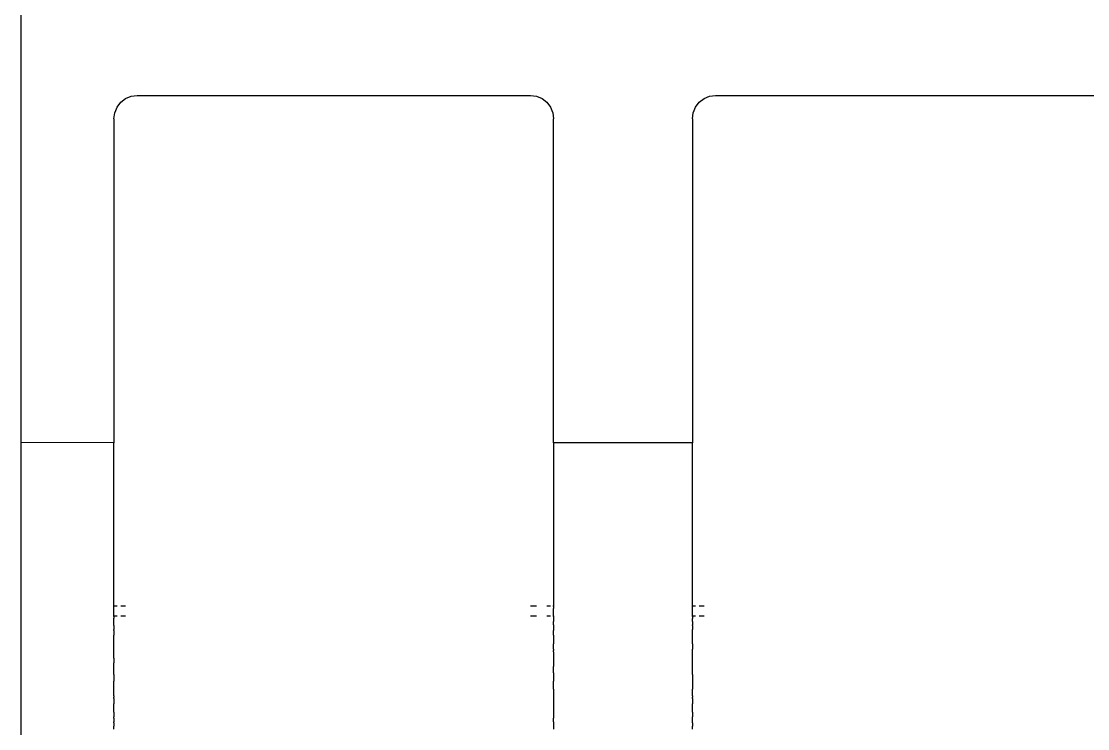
# Model space of a CAD drawing. Header units: millimetres. Extents: x 21 to 5427, y 20 to 4028.
# Drawn here: x 4572.1 to 4664.2, y 1673.5 to 1734.7 of the extents above; entities that cross this region are included whole.
import ezdxf

# ---------------------------------------------------------------- set-up
doc = ezdxf.new("R2010")
doc.units = ezdxf.units.MM

msp = doc.modelspace()

# ---------------------------------------------------------------- linework, layer by layer
for p, q in [((4572.078, 1698.294), (4572.078, 1826.773)), ((4580.665, 1727.708), (4581.079, 1728.026)), ((4581.079, 1728.026), (4581.562, 1728.226)), ((4581.562, 1728.226), (4582.079, 1728.294)), ((4582.079, 1728.294), (4616.079, 1728.294)), ((4616.079, 1728.294), (4616.597, 1728.226)), ((4616.597, 1728.226), (4617.079, 1728.026)), ((4617.079, 1728.026), (4617.493, 1727.708)), ((4630.665, 1727.708), (4631.079, 1728.026)), ((4631.079, 1728.026), (4631.562, 1728.226)), ((4631.562, 1728.226), (4632.079, 1728.294)), ((4632.079, 1728.294), (4666.079, 1728.294)), ((4580.147, 1726.812), (4580.232, 1727.001)), ((4580.232, 1727.001), (4580.347, 1727.294)), ((4580.347, 1727.294), (4580.665, 1727.708)), ((4617.493, 1727.708), (4617.811, 1727.294)), ((4617.811, 1727.294), (4617.927, 1727.001)), ((4617.927, 1727.001), (4618.011, 1726.812)), ((4630.147, 1726.812), (4630.232, 1727.001)), ((4630.232, 1727.001), (4630.347, 1727.294)), ((4630.347, 1727.294), (4630.665, 1727.708)), ((4580.079, 1726.294), (4580.147, 1726.812)), ((4580.079, 1726.294), (4580.079, 1698.271)), ((4618.011, 1726.812), (4618.079, 1726.294)), ((4618.079, 1698.271), (4618.079, 1726.294)), ((4630.079, 1726.294), (4630.147, 1726.812)), ((4630.079, 1726.294), (4630.079, 1698.271)), ((4580.079, 1698.271), (4572.078, 1698.294)), ((4572.078, 1698.203), (4572.078, 1698.294)), ((4572.078, 1698.09), (4572.078, 1698.203)), ((4572.078, 1697.933), (4572.078, 1698.09)), ((4572.078, 1697.73), (4572.078, 1697.933)), ((4572.078, 1697.484), (4572.078, 1697.73)), ((4580.079, 1698.203), (4580.079, 1698.271)), ((4580.079, 1698.09), (4580.079, 1698.203)), ((4580.079, 1697.933), (4580.079, 1698.09)), ((4580.079, 1697.73), (4580.079, 1697.933)), ((4580.079, 1697.484), (4580.079, 1697.73)), ((4630.079, 1698.271), (4618.079, 1698.271)), ((4618.079, 1698.271), (4618.079, 1698.203)), ((4618.079, 1698.203), (4618.079, 1698.09)), ((4618.079, 1698.09), (4618.079, 1697.933)), ((4618.079, 1697.933), (4618.079, 1697.73)), ((4618.079, 1697.73), (4618.079, 1697.484)), ((4630.079, 1698.203), (4630.079, 1698.271)), ((4630.079, 1698.09), (4630.079, 1698.203)), ((4630.079, 1697.933), (4630.079, 1698.09)), ((4630.079, 1697.73), (4630.079, 1697.933)), ((4630.079, 1697.484), (4630.079, 1697.73)), ((4572.078, 1697.194), (4572.078, 1697.484)), ((4572.078, 1696.861), (4572.078, 1697.194)), ((4572.078, 1696.487), (4572.078, 1696.861)), ((4580.079, 1697.194), (4580.079, 1697.484)), ((4580.079, 1696.861), (4580.079, 1697.194)), ((4580.079, 1696.487), (4580.079, 1696.861)), ((4618.079, 1697.484), (4618.079, 1697.194)), ((4618.079, 1697.194), (4618.079, 1696.861)), ((4618.079, 1696.861), (4618.079, 1696.487)), ((4630.079, 1697.194), (4630.079, 1697.484)), ((4630.079, 1696.861), (4630.079, 1697.194)), ((4630.079, 1696.487), (4630.079, 1696.861)), ((4572.078, 1696.071), (4572.078, 1696.487)), ((4572.078, 1695.614), (4572.078, 1696.071)), ((4580.079, 1696.071), (4580.079, 1696.487)), ((4580.079, 1695.614), (4580.079, 1696.071)), ((4618.079, 1696.487), (4618.079, 1696.071)), ((4618.079, 1696.071), (4618.079, 1695.614)), ((4630.079, 1696.071), (4630.079, 1696.487)), ((4630.079, 1695.614), (4630.079, 1696.071)), ((4572.078, 1695.119), (4572.078, 1695.614)), ((4572.078, 1694.585), (4572.078, 1695.119)), ((4580.079, 1695.119), (4580.079, 1695.614)), ((4580.079, 1694.585), (4580.079, 1695.119)), ((4618.079, 1695.614), (4618.079, 1695.119)), ((4618.079, 1695.119), (4618.079, 1694.585)), ((4630.079, 1695.119), (4630.079, 1695.614)), ((4630.079, 1694.585), (4630.079, 1695.119)), ((4572.078, 1694.015), (4572.078, 1694.585)), ((4572.078, 1693.443), (4572.078, 1694.015)), ((4580.079, 1694.015), (4580.079, 1694.585)), ((4580.079, 1693.409), (4580.079, 1694.015)), ((4618.079, 1694.585), (4618.079, 1694.015)), ((4618.079, 1694.015), (4618.079, 1693.409)), ((4630.079, 1694.015), (4630.079, 1694.585)), ((4630.079, 1693.409), (4630.079, 1694.015)), ((4572.078, 1693.409), (4572.078, 1693.443)), ((4572.078, 1692.769), (4572.078, 1693.409)), ((4580.079, 1692.769), (4580.079, 1693.409)), ((4618.079, 1693.409), (4618.079, 1692.769)), ((4630.079, 1692.769), (4630.079, 1693.409)), ((4572.078, 1692.096), (4572.078, 1692.769)), ((4572.078, 1691.391), (4572.078, 1692.096)), ((4580.079, 1692.096), (4580.079, 1692.769)), ((4580.079, 1691.391), (4580.079, 1692.096)), ((4618.079, 1692.769), (4618.079, 1692.096)), ((4618.079, 1692.096), (4618.079, 1691.391)), ((4630.079, 1692.096), (4630.079, 1692.769)), ((4630.079, 1691.391), (4630.079, 1692.096)), ((4572.078, 1690.657), (4572.078, 1691.391)), ((4580.079, 1690.657), (4580.079, 1691.391)), ((4618.079, 1691.391), (4618.079, 1690.657)), ((4630.079, 1690.657), (4630.079, 1691.391)), ((4572.078, 1689.895), (4572.078, 1690.657)), ((4580.079, 1689.895), (4580.079, 1690.657)), ((4618.079, 1690.657), (4618.079, 1689.895)), ((4630.079, 1689.895), (4630.079, 1690.657)), ((4572.078, 1689.107), (4572.078, 1689.895)), ((4580.079, 1689.107), (4580.079, 1689.895)), ((4618.079, 1689.895), (4618.079, 1689.107)), ((4630.079, 1689.107), (4630.079, 1689.895)), ((4572.078, 1688.294), (4572.078, 1689.107)), ((4572.078, 1687.458), (4572.078, 1688.294)), ((4580.079, 1688.294), (4580.079, 1689.107)), ((4580.079, 1687.458), (4580.079, 1688.294)), ((4618.079, 1689.107), (4618.079, 1688.294)), ((4618.079, 1688.294), (4618.079, 1687.458)), ((4630.079, 1688.294), (4630.079, 1689.107)), ((4630.079, 1687.458), (4630.079, 1688.294)), ((4572.078, 1686.602), (4572.078, 1687.458)), ((4580.079, 1686.602), (4580.079, 1687.458)), ((4618.079, 1687.458), (4618.079, 1686.602)), ((4630.079, 1686.602), (4630.079, 1687.458)), ((4572.078, 1685.727), (4572.078, 1686.602)), ((4580.079, 1685.727), (4580.079, 1686.602)), ((4618.079, 1686.602), (4618.079, 1685.727)), ((4630.079, 1685.727), (4630.079, 1686.602)), ((4572.078, 1684.835), (4572.078, 1685.727)), ((4580.079, 1684.835), (4580.079, 1685.727)), ((4618.079, 1685.727), (4618.079, 1684.835)), ((4630.079, 1684.835), (4630.079, 1685.727)), ((4572.078, 1683.929), (4572.078, 1684.835)), ((4580.079, 1684.144), (4580.079, 1684.835)), ((4618.079, 1684.835), (4618.079, 1684.144)), ((4630.079, 1684.144), (4630.079, 1684.835)), ((4572.078, 1683.009), (4572.078, 1683.929)), ((4580.079, 1683.929), (4580.079, 1684.144)), ((4580.147, 1684.144), (4580.079, 1684.144)), ((4580.079, 1683.293), (4580.079, 1683.929)), ((4580.347, 1684.144), (4580.147, 1684.144)), ((4581.079, 1684.144), (4580.665, 1684.144)), ((4616.597, 1684.144), (4616.079, 1684.144)), ((4617.811, 1684.144), (4617.493, 1684.144)), ((4618.079, 1684.144), (4618.011, 1684.144)), ((4618.079, 1684.144), (4618.079, 1683.929)), ((4618.079, 1683.293), (4618.079, 1683.929)), ((4630.079, 1683.929), (4630.079, 1684.144)), ((4630.147, 1684.144), (4630.079, 1684.144)), ((4630.079, 1683.293), (4630.079, 1683.929)), ((4630.347, 1684.144), (4630.147, 1684.144)), ((4631.079, 1684.144), (4630.665, 1684.144)), ((4572.078, 1682.079), (4572.078, 1683.009)), ((4580.079, 1683.293), (4580.147, 1683.293)), ((4580.079, 1683.253), (4580.079, 1683.293)), ((4580.079, 1683.253), (4580.079, 1683.112)), ((4580.079, 1683.07), (4580.079, 1683.112)), ((4580.079, 1683.009), (4580.079, 1683.07)), ((4580.079, 1682.884), (4580.079, 1683.009)), ((4580.079, 1682.811), (4580.079, 1682.884)), ((4580.079, 1682.842), (4580.079, 1682.884)), ((4580.079, 1682.811), (4580.079, 1682.842)), ((4580.079, 1682.539), (4580.079, 1682.811)), ((4580.147, 1683.293), (4580.347, 1683.293)), ((4580.665, 1683.293), (4581.079, 1683.293)), ((4616.079, 1683.293), (4616.597, 1683.293)), ((4617.493, 1683.293), (4617.811, 1683.293)), ((4618.011, 1683.293), (4618.079, 1683.293)), ((4618.079, 1683.293), (4618.079, 1683.253)), ((4618.079, 1683.253), (4618.079, 1683.112)), ((4618.079, 1683.112), (4618.079, 1683.07)), ((4618.079, 1683.07), (4618.079, 1683.009)), ((4618.079, 1683.009), (4618.079, 1682.884)), ((4618.079, 1682.884), (4618.079, 1682.811)), ((4618.079, 1682.539), (4618.079, 1682.811)), ((4630.079, 1683.293), (4630.147, 1683.293)), ((4630.079, 1683.253), (4630.079, 1683.293)), ((4630.079, 1683.253), (4630.079, 1683.07)), ((4630.079, 1683.009), (4630.079, 1683.07)), ((4630.079, 1682.884), (4630.079, 1683.009)), ((4630.079, 1682.811), (4630.079, 1682.884)), ((4630.079, 1682.811), (4630.079, 1682.539)), ((4630.147, 1683.293), (4630.347, 1683.293)), ((4630.665, 1683.293), (4631.079, 1683.293)), ((4572.078, 1681.14), (4572.078, 1682.079)), ((4580.079, 1682.5), (4580.079, 1682.539)), ((4580.079, 1682.46), (4580.079, 1682.5)), ((4580.079, 1682.46), (4580.079, 1682.12)), ((4580.079, 1682.079), (4580.079, 1682.12)), ((4580.079, 1682.024), (4580.079, 1682.079)), ((4580.079, 1682.024), (4580.079, 1681.623)), ((4618.079, 1682.539), (4618.079, 1682.5)), ((4618.079, 1682.5), (4618.079, 1682.46)), ((4618.079, 1682.46), (4618.079, 1682.12)), ((4618.079, 1682.12), (4618.079, 1682.079)), ((4618.079, 1682.079), (4618.079, 1682.024)), ((4618.079, 1681.623), (4618.079, 1682.024)), ((4630.079, 1682.5), (4630.079, 1682.539)), ((4630.079, 1682.46), (4630.079, 1682.5)), ((4630.079, 1682.46), (4630.079, 1682.12)), ((4630.079, 1682.079), (4630.079, 1682.12)), ((4630.079, 1682.024), (4630.079, 1682.079)), ((4630.079, 1681.623), (4630.079, 1682.024)), ((4572.078, 1680.195), (4572.078, 1681.14)), ((4580.079, 1681.568), (4580.079, 1681.623)), ((4580.079, 1681.527), (4580.079, 1681.568)), ((4580.079, 1681.14), (4580.079, 1681.527)), ((4580.079, 1681.059), (4580.079, 1681.14)), ((4580.079, 1680.997), (4580.079, 1681.059)), ((4580.079, 1680.935), (4580.079, 1680.997)), ((4580.079, 1680.897), (4580.079, 1680.935)), ((4618.079, 1681.623), (4618.079, 1681.568)), ((4618.079, 1681.568), (4618.079, 1681.527)), ((4618.079, 1681.527), (4618.079, 1681.14)), ((4618.079, 1681.14), (4618.079, 1681.059)), ((4618.079, 1681.059), (4618.079, 1680.997)), ((4618.079, 1680.997), (4618.079, 1680.935)), ((4618.079, 1680.935), (4618.079, 1680.897)), ((4630.079, 1681.568), (4630.079, 1681.623)), ((4630.079, 1681.527), (4630.079, 1681.568)), ((4630.079, 1681.14), (4630.079, 1681.527)), ((4630.079, 1681.059), (4630.079, 1681.14)), ((4630.079, 1680.997), (4630.079, 1681.059)), ((4630.079, 1680.935), (4630.079, 1680.997)), ((4630.079, 1680.897), (4630.079, 1680.935)), ((4572.078, 1679.246), (4572.078, 1680.195)), ((4580.079, 1680.438), (4580.079, 1680.897)), ((4580.079, 1680.371), (4580.079, 1680.438)), ((4580.079, 1680.304), (4580.079, 1680.371)), ((4580.079, 1680.195), (4580.079, 1680.304)), ((4580.079, 1679.757), (4580.079, 1680.195)), ((4618.079, 1680.438), (4618.079, 1680.897)), ((4618.079, 1680.438), (4618.079, 1680.371)), ((4618.079, 1680.371), (4618.079, 1680.304)), ((4618.079, 1680.195), (4618.079, 1680.304)), ((4618.079, 1680.195), (4618.079, 1679.757)), ((4630.079, 1680.897), (4630.079, 1680.438)), ((4630.079, 1680.371), (4630.079, 1680.438)), ((4630.079, 1680.304), (4630.079, 1680.371)), ((4630.079, 1680.195), (4630.079, 1680.304)), ((4630.079, 1679.757), (4630.079, 1680.195)), ((4572.078, 1678.294), (4572.078, 1679.246)), ((4580.079, 1679.703), (4580.079, 1679.757)), ((4580.079, 1679.632), (4580.079, 1679.703)), ((4580.079, 1679.632), (4580.079, 1679.246)), ((4580.079, 1679.078), (4580.079, 1679.246)), ((4580.079, 1679.006), (4580.079, 1679.078)), ((4618.079, 1679.757), (4618.079, 1679.703)), ((4618.079, 1679.703), (4618.079, 1679.632)), ((4618.079, 1679.632), (4618.079, 1679.246)), ((4618.079, 1679.246), (4618.079, 1679.078)), ((4618.079, 1679.078), (4618.079, 1679.006)), ((4630.079, 1679.703), (4630.079, 1679.757)), ((4630.079, 1679.632), (4630.079, 1679.703)), ((4630.079, 1679.246), (4630.079, 1679.632)), ((4630.079, 1679.078), (4630.079, 1679.246)), ((4630.079, 1679.006), (4630.079, 1679.078)), ((4572.078, 1677.342), (4572.078, 1678.294)), ((4580.079, 1678.933), (4580.079, 1679.006)), ((4580.079, 1678.367), (4580.079, 1678.933)), ((4580.079, 1678.294), (4580.079, 1678.367)), ((4580.079, 1678.221), (4580.079, 1678.294)), ((4580.079, 1678.221), (4580.079, 1677.655)), ((4618.079, 1679.006), (4618.079, 1678.933)), ((4618.079, 1678.367), (4618.079, 1678.933)), ((4618.079, 1678.367), (4618.079, 1678.294)), ((4618.079, 1678.294), (4618.079, 1678.221)), ((4618.079, 1678.221), (4618.079, 1677.655)), ((4630.079, 1678.933), (4630.079, 1679.006)), ((4630.079, 1678.367), (4630.079, 1678.933)), ((4630.079, 1678.294), (4630.079, 1678.367)), ((4630.079, 1678.221), (4630.079, 1678.294)), ((4630.079, 1678.221), (4630.079, 1677.655)), ((4572.078, 1676.393), (4572.078, 1677.342)), ((4580.079, 1677.582), (4580.079, 1677.655)), ((4580.079, 1677.51), (4580.079, 1677.582)), ((4580.079, 1677.342), (4580.079, 1677.51)), ((4580.079, 1676.956), (4580.079, 1677.342)), ((4618.079, 1677.582), (4618.079, 1677.655)), ((4618.079, 1677.51), (4618.079, 1677.582)), ((4618.079, 1677.342), (4618.079, 1677.51)), ((4618.079, 1676.956), (4618.079, 1677.342)), ((4630.079, 1677.655), (4630.079, 1677.582)), ((4630.079, 1677.582), (4630.079, 1677.51)), ((4630.079, 1677.51), (4630.079, 1677.342)), ((4630.079, 1677.342), (4630.079, 1676.956)), ((4572.078, 1675.448), (4572.078, 1676.393)), ((4580.079, 1676.885), (4580.079, 1676.956)), ((4580.079, 1676.831), (4580.079, 1676.885)), ((4580.079, 1676.393), (4580.079, 1676.831)), ((4580.079, 1676.393), (4580.079, 1676.284)), ((4618.079, 1676.956), (4618.079, 1676.885)), ((4618.079, 1676.885), (4618.079, 1676.831)), ((4618.079, 1676.831), (4618.079, 1676.393)), ((4618.079, 1676.393), (4618.079, 1676.284)), ((4630.079, 1676.885), (4630.079, 1676.956)), ((4630.079, 1676.831), (4630.079, 1676.885)), ((4630.079, 1676.393), (4630.079, 1676.831)), ((4630.079, 1676.393), (4630.079, 1676.284)), ((4572.078, 1674.509), (4572.078, 1675.448)), ((4580.079, 1676.217), (4580.079, 1676.284)), ((4580.079, 1676.15), (4580.079, 1676.217)), ((4580.079, 1676.15), (4580.079, 1675.691)), ((4580.079, 1675.653), (4580.079, 1675.691)), ((4580.079, 1675.591), (4580.079, 1675.653)), ((4580.079, 1675.529), (4580.079, 1675.591)), ((4580.079, 1675.473), (4580.079, 1675.529)), ((4580.079, 1675.061), (4580.079, 1675.473)), ((4618.079, 1676.284), (4618.079, 1676.217)), ((4618.079, 1676.217), (4618.079, 1676.15)), ((4618.079, 1676.15), (4618.079, 1675.691)), ((4618.079, 1675.691), (4618.079, 1675.653)), ((4618.079, 1675.653), (4618.079, 1675.591)), ((4618.079, 1675.591), (4618.079, 1675.529)), ((4618.079, 1675.529), (4618.079, 1675.473)), ((4618.079, 1675.473), (4618.079, 1675.061)), ((4630.079, 1676.217), (4630.079, 1676.284)), ((4630.079, 1676.15), (4630.079, 1676.217)), ((4630.079, 1676.15), (4630.079, 1675.691)), ((4630.079, 1675.653), (4630.079, 1675.691)), ((4630.079, 1675.591), (4630.079, 1675.653)), ((4630.079, 1675.529), (4630.079, 1675.591)), ((4630.079, 1675.473), (4630.079, 1675.529)), ((4630.079, 1675.061), (4630.079, 1675.473)), ((4572.078, 1673.579), (4572.078, 1674.509)), ((4580.079, 1675.02), (4580.079, 1675.061)), ((4580.079, 1674.965), (4580.079, 1675.02)), ((4580.079, 1674.965), (4580.079, 1674.564)), ((4580.079, 1674.509), (4580.079, 1674.564)), ((4580.079, 1674.468), (4580.079, 1674.509)), ((4580.079, 1674.468), (4580.079, 1674.128)), ((4618.079, 1675.061), (4618.079, 1675.02)), ((4618.079, 1675.02), (4618.079, 1674.965)), ((4618.079, 1674.965), (4618.079, 1674.564)), ((4618.079, 1674.564), (4618.079, 1674.509)), ((4618.079, 1674.509), (4618.079, 1674.468)), ((4618.079, 1674.128), (4618.079, 1674.468)), ((4630.079, 1675.02), (4630.079, 1675.061)), ((4630.079, 1674.965), (4630.079, 1675.02)), ((4630.079, 1674.965), (4630.079, 1674.564)), ((4630.079, 1674.509), (4630.079, 1674.564)), ((4630.079, 1674.468), (4630.079, 1674.509)), ((4630.079, 1674.128), (4630.079, 1674.468)), ((4572.078, 1672.659), (4572.078, 1673.579)), ((4580.079, 1674.088), (4580.079, 1674.128)), ((4580.079, 1674.048), (4580.079, 1674.088)), ((4580.079, 1674.048), (4580.079, 1673.777)), ((4580.079, 1673.704), (4580.079, 1673.777)), ((4580.079, 1673.746), (4580.079, 1673.777)), ((4580.079, 1673.704), (4580.079, 1673.746)), ((4580.079, 1673.579), (4580.079, 1673.704)), ((4580.079, 1673.518), (4580.079, 1673.579)), ((4618.079, 1674.128), (4618.079, 1674.088)), ((4618.079, 1674.088), (4618.079, 1674.048)), ((4618.079, 1674.048), (4618.079, 1673.777)), ((4618.079, 1673.777), (4618.079, 1673.704)), ((4618.079, 1673.704), (4618.079, 1673.579)), ((4618.079, 1673.579), (4618.079, 1673.518)), ((4630.079, 1674.088), (4630.079, 1674.128)), ((4630.079, 1674.048), (4630.079, 1674.088)), ((4630.079, 1674.048), (4630.079, 1673.777)), ((4630.079, 1673.704), (4630.079, 1673.777)), ((4630.079, 1673.579), (4630.079, 1673.704)), ((4630.079, 1673.518), (4630.079, 1673.579))]:
    msp.add_line(p, q)

doc.saveas('drawing.dxf')
